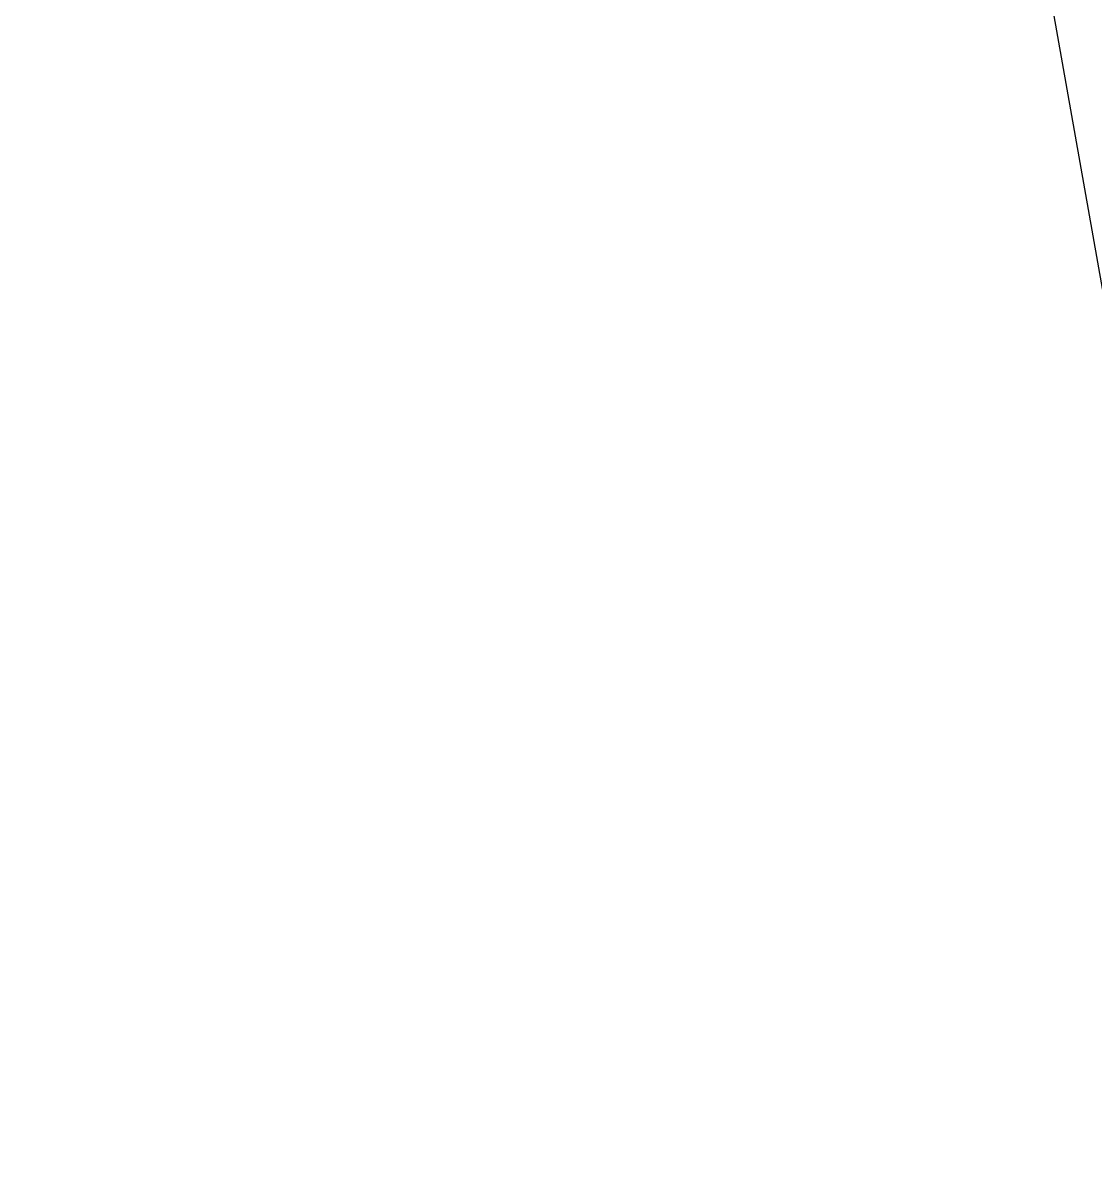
# Model space of a CAD drawing. Header units: millimetres. Extents: x -65527 to 8894748, y -37603 to 223697.
# Drawn here: x -31402.94 to -31397.77, y 101107.34 to 101112.88 of the extents above; entities that cross this region are included whole.
import ezdxf

# ---------------------------------------------------------------- set-up
doc = ezdxf.new("R2010")
doc.units = ezdxf.units.MM
doc.header["$LTSCALE"] = 10
doc.layers.add('Архитектура', color=251, linetype='Continuous')

msp = doc.modelspace()

# ---------------------------------------------------------------- linework, layer by layer
at = {"layer": 'Архитектура', "lineweight": 25, "transparency": 33554684}
msp.add_lwpolyline([(-31402.2191, 101136.9203), (-31397.0274, 101107.6278), (-31396.6247, 101107.4515), (-31395.5442, 101107.643), (-31394.634, 101108.7949), (-31394.783, 101109.6352), (-31394.3666, 101110.0805), (-31394.5793, 101111.2811), (-31395.1021, 101111.436), (-31394.6645, 101111.7612), (-31394.8772, 101112.9617)], dxfattribs=at)
msp.add_lwpolyline([(-31402.2191, 101136.9203), (-31397.0274, 101107.6278), (-31396.6247, 101107.4515), (-31395.5442, 101107.643), (-31394.634, 101108.7949), (-31394.783, 101109.6352), (-31394.3666, 101110.0805), (-31394.5793, 101111.2811), (-31395.1021, 101111.436), (-31394.6645, 101111.7612), (-31394.8772, 101112.9617)], dxfattribs=at)
msp.add_lwpolyline([(-31402.2191, 101136.9203), (-31397.0274, 101107.6278), (-31396.6247, 101107.4515), (-31395.5442, 101107.643), (-31394.634, 101108.7949), (-31394.783, 101109.6352), (-31394.3666, 101110.0805), (-31394.5793, 101111.2811), (-31395.1021, 101111.436), (-31394.6645, 101111.7612), (-31394.8772, 101112.9617)], dxfattribs=at)
msp.add_lwpolyline([(-31402.2191, 101136.9203), (-31397.0274, 101107.6278), (-31396.6247, 101107.4515), (-31395.5442, 101107.643), (-31394.634, 101108.7949), (-31394.783, 101109.6352), (-31394.3666, 101110.0805), (-31394.5793, 101111.2811), (-31395.1021, 101111.436), (-31394.6645, 101111.7612), (-31394.8772, 101112.9617)], dxfattribs=at)
msp.add_lwpolyline([(-31402.2191, 101136.9203), (-31397.0274, 101107.6278), (-31396.6247, 101107.4515), (-31395.5442, 101107.643), (-31394.634, 101108.7949), (-31394.783, 101109.6352), (-31394.3666, 101110.0805), (-31394.5793, 101111.2811), (-31395.1021, 101111.436), (-31394.6645, 101111.7612), (-31394.8772, 101112.9617)], dxfattribs=at)
msp.add_lwpolyline([(-31402.2191, 101136.9203), (-31397.0274, 101107.6278), (-31396.6247, 101107.4515), (-31395.5442, 101107.643), (-31394.634, 101108.7949), (-31394.783, 101109.6352), (-31394.3666, 101110.0805), (-31394.5793, 101111.2811), (-31395.1021, 101111.436), (-31394.6645, 101111.7612), (-31394.8772, 101112.9617)], dxfattribs=at)
msp.add_lwpolyline([(-31402.2191, 101136.9203), (-31397.0274, 101107.6278), (-31396.6247, 101107.4515), (-31395.5442, 101107.643), (-31394.634, 101108.7949), (-31394.783, 101109.6352), (-31394.3666, 101110.0805), (-31394.5793, 101111.2811), (-31395.1021, 101111.436), (-31394.6645, 101111.7612), (-31394.8772, 101112.9617)], dxfattribs=at)
msp.add_lwpolyline([(-31402.2191, 101136.9203), (-31397.0274, 101107.6278), (-31396.6247, 101107.4515), (-31395.5442, 101107.643), (-31394.634, 101108.7949), (-31394.783, 101109.6352), (-31394.3666, 101110.0805), (-31394.5793, 101111.2811), (-31395.1021, 101111.436), (-31394.6645, 101111.7612), (-31394.8772, 101112.9617)], dxfattribs=at)
msp.add_lwpolyline([(-31402.2191, 101136.9203), (-31397.0274, 101107.6278), (-31396.6247, 101107.4515), (-31395.5442, 101107.643), (-31394.634, 101108.7949), (-31394.783, 101109.6352), (-31394.3666, 101110.0805), (-31394.5793, 101111.2811), (-31395.1021, 101111.436), (-31394.6645, 101111.7612), (-31394.8772, 101112.9617)], dxfattribs=at)
msp.add_lwpolyline([(-31402.2191, 101136.9203), (-31397.0274, 101107.6278), (-31396.6247, 101107.4515), (-31395.5442, 101107.643), (-31394.634, 101108.7949), (-31394.783, 101109.6352), (-31394.3666, 101110.0805), (-31394.5793, 101111.2811), (-31395.1021, 101111.436), (-31394.6645, 101111.7612), (-31394.8772, 101112.9617)], dxfattribs=at)
msp.add_lwpolyline([(-31402.2191, 101136.9203), (-31397.0274, 101107.6278), (-31396.6247, 101107.4515), (-31395.5442, 101107.643), (-31394.634, 101108.7949), (-31394.783, 101109.6352), (-31394.3666, 101110.0805), (-31394.5793, 101111.2811), (-31395.1021, 101111.436), (-31394.6645, 101111.7612), (-31394.8772, 101112.9617)], dxfattribs=at)
msp.add_lwpolyline([(-31402.2191, 101136.9203), (-31397.0274, 101107.6278), (-31396.6247, 101107.4515), (-31395.5442, 101107.643), (-31394.634, 101108.7949), (-31394.783, 101109.6352), (-31394.3666, 101110.0805), (-31394.5793, 101111.2811), (-31395.1021, 101111.436), (-31394.6645, 101111.7612), (-31394.8772, 101112.9617)], dxfattribs=at)
msp.add_lwpolyline([(-31402.2191, 101136.9203), (-31397.0274, 101107.6278), (-31396.6247, 101107.4515), (-31395.5442, 101107.643), (-31394.634, 101108.7949), (-31394.783, 101109.6352), (-31394.3666, 101110.0805), (-31394.5793, 101111.2811), (-31395.1021, 101111.436), (-31394.6645, 101111.7612), (-31394.8772, 101112.9617)], dxfattribs=at)
msp.add_lwpolyline([(-31402.2191, 101136.9203), (-31397.0274, 101107.6278), (-31396.6247, 101107.4515), (-31395.5442, 101107.643), (-31394.634, 101108.7949), (-31394.783, 101109.6352), (-31394.3666, 101110.0805), (-31394.5793, 101111.2811), (-31395.1021, 101111.436), (-31394.6645, 101111.7612), (-31394.8772, 101112.9617)], dxfattribs=at)
msp.add_lwpolyline([(-31402.2191, 101136.9203), (-31397.0274, 101107.6278), (-31396.6247, 101107.4515), (-31395.5442, 101107.643), (-31394.634, 101108.7949), (-31394.783, 101109.6352), (-31394.3666, 101110.0805), (-31394.5793, 101111.2811), (-31395.1021, 101111.436), (-31394.6645, 101111.7612), (-31394.8772, 101112.9617)], dxfattribs=at)
msp.add_lwpolyline([(-31402.2191, 101136.9203), (-31397.0274, 101107.6278), (-31396.6247, 101107.4515), (-31395.5442, 101107.643), (-31394.634, 101108.7949), (-31394.783, 101109.6352), (-31394.3666, 101110.0805), (-31394.5793, 101111.2811), (-31395.1021, 101111.436), (-31394.6645, 101111.7612), (-31394.8772, 101112.9617)], dxfattribs=at)
msp.add_lwpolyline([(-31402.2191, 101136.9203), (-31397.0274, 101107.6278), (-31396.6247, 101107.4515), (-31395.5442, 101107.643), (-31394.634, 101108.7949), (-31394.783, 101109.6352), (-31394.3666, 101110.0805), (-31394.5793, 101111.2811), (-31395.1021, 101111.436), (-31394.6645, 101111.7612), (-31394.8772, 101112.9617)], dxfattribs=at)
msp.add_lwpolyline([(-31402.2191, 101136.9203), (-31397.0274, 101107.6278), (-31396.6247, 101107.4515), (-31395.5442, 101107.643), (-31394.634, 101108.7949), (-31394.783, 101109.6352), (-31394.3666, 101110.0805), (-31394.5793, 101111.2811), (-31395.1021, 101111.436), (-31394.6645, 101111.7612), (-31394.8772, 101112.9617)], dxfattribs=at)
msp.add_lwpolyline([(-31402.2191, 101136.9203), (-31397.0274, 101107.6278), (-31396.6247, 101107.4515), (-31395.5442, 101107.643), (-31394.634, 101108.7949), (-31394.783, 101109.6352), (-31394.3666, 101110.0805), (-31394.5793, 101111.2811), (-31395.1021, 101111.436), (-31394.6645, 101111.7612), (-31394.8772, 101112.9617)], dxfattribs=at)
msp.add_lwpolyline([(-31402.2191, 101136.9203), (-31397.0274, 101107.6278), (-31396.6247, 101107.4515), (-31395.5442, 101107.643), (-31394.634, 101108.7949), (-31394.783, 101109.6352), (-31394.3666, 101110.0805), (-31394.5793, 101111.2811), (-31395.1021, 101111.436), (-31394.6645, 101111.7612), (-31394.8772, 101112.9617)], dxfattribs=at)
msp.add_lwpolyline([(-31402.2191, 101136.9203), (-31397.0274, 101107.6278), (-31396.6247, 101107.4515), (-31395.5442, 101107.643), (-31394.634, 101108.7949), (-31394.783, 101109.6352), (-31394.3666, 101110.0805), (-31394.5793, 101111.2811), (-31395.1021, 101111.436), (-31394.6645, 101111.7612), (-31394.8772, 101112.9617)], dxfattribs=at)
msp.add_lwpolyline([(-31402.2191, 101136.9203), (-31397.0274, 101107.6278), (-31396.6247, 101107.4515), (-31395.5442, 101107.643), (-31394.634, 101108.7949), (-31394.783, 101109.6352), (-31394.3666, 101110.0805), (-31394.5793, 101111.2811), (-31395.1021, 101111.436), (-31394.6645, 101111.7612), (-31394.8772, 101112.9617)], dxfattribs=at)
msp.add_lwpolyline([(-31402.2191, 101136.9203), (-31397.0274, 101107.6278), (-31396.6247, 101107.4515), (-31395.5442, 101107.643), (-31394.634, 101108.7949), (-31394.783, 101109.6352), (-31394.3666, 101110.0805), (-31394.5793, 101111.2811), (-31395.1021, 101111.436), (-31394.6645, 101111.7612), (-31394.8772, 101112.9617)], dxfattribs=at)
msp.add_lwpolyline([(-31402.2191, 101136.9203), (-31397.0274, 101107.6278), (-31396.6247, 101107.4515), (-31395.5442, 101107.643), (-31394.634, 101108.7949), (-31394.783, 101109.6352), (-31394.3666, 101110.0805), (-31394.5793, 101111.2811), (-31395.1021, 101111.436), (-31394.6645, 101111.7612), (-31394.8772, 101112.9617)], dxfattribs=at)
msp.add_lwpolyline([(-31402.2191, 101136.9203), (-31397.0274, 101107.6278), (-31396.6247, 101107.4515), (-31395.5442, 101107.643), (-31394.634, 101108.7949), (-31394.783, 101109.6352), (-31394.3666, 101110.0805), (-31394.5793, 101111.2811), (-31395.1021, 101111.436), (-31394.6645, 101111.7612), (-31394.8772, 101112.9617)], dxfattribs=at)
msp.add_lwpolyline([(-31402.2191, 101136.9203), (-31397.0274, 101107.6278), (-31396.6247, 101107.4515), (-31395.5442, 101107.643), (-31394.634, 101108.7949), (-31394.783, 101109.6352), (-31394.3666, 101110.0805), (-31394.5793, 101111.2811), (-31395.1021, 101111.436), (-31394.6645, 101111.7612), (-31394.8772, 101112.9617)], dxfattribs=at)
msp.add_lwpolyline([(-31402.2191, 101136.9203), (-31397.0274, 101107.6278), (-31396.6247, 101107.4515), (-31395.5442, 101107.643), (-31394.634, 101108.7949), (-31394.783, 101109.6352), (-31394.3666, 101110.0805), (-31394.5793, 101111.2811), (-31395.1021, 101111.436), (-31394.6645, 101111.7612), (-31394.8772, 101112.9617)], dxfattribs=at)
msp.add_lwpolyline([(-31402.2191, 101136.9203), (-31397.0274, 101107.6278), (-31396.6247, 101107.4515), (-31395.5442, 101107.643), (-31394.634, 101108.7949), (-31394.783, 101109.6352), (-31394.3666, 101110.0805), (-31394.5793, 101111.2811), (-31395.1021, 101111.436), (-31394.6645, 101111.7612), (-31394.8772, 101112.9617)], dxfattribs=at)
msp.add_lwpolyline([(-31402.2191, 101136.9203), (-31397.0274, 101107.6278), (-31396.6247, 101107.4515), (-31395.5442, 101107.643), (-31394.634, 101108.7949), (-31394.783, 101109.6352), (-31394.3666, 101110.0805), (-31394.5793, 101111.2811), (-31395.1021, 101111.436), (-31394.6645, 101111.7612), (-31394.8772, 101112.9617)], dxfattribs=at)
msp.add_lwpolyline([(-31402.2191, 101136.9203), (-31397.0274, 101107.6278), (-31396.6247, 101107.4515), (-31395.5442, 101107.643), (-31394.634, 101108.7949), (-31394.783, 101109.6352), (-31394.3666, 101110.0805), (-31394.5793, 101111.2811), (-31395.1021, 101111.436), (-31394.6645, 101111.7612), (-31394.8772, 101112.9617)], dxfattribs=at)
msp.add_lwpolyline([(-31402.2191, 101136.9203), (-31397.0274, 101107.6278), (-31396.6247, 101107.4515), (-31395.5442, 101107.643), (-31394.634, 101108.7949), (-31394.783, 101109.6352), (-31394.3666, 101110.0805), (-31394.5793, 101111.2811), (-31395.1021, 101111.436), (-31394.6645, 101111.7612), (-31394.8772, 101112.9617)], dxfattribs=at)
msp.add_lwpolyline([(-31402.2191, 101136.9203), (-31397.0274, 101107.6278), (-31396.6247, 101107.4515), (-31395.5442, 101107.643), (-31394.634, 101108.7949), (-31394.783, 101109.6352), (-31394.3666, 101110.0805), (-31394.5793, 101111.2811), (-31395.1021, 101111.436), (-31394.6645, 101111.7612), (-31394.8772, 101112.9617)], dxfattribs=at)
msp.add_lwpolyline([(-31402.2191, 101136.9203), (-31397.0274, 101107.6278), (-31396.6247, 101107.4515), (-31395.5442, 101107.643), (-31394.634, 101108.7949), (-31394.783, 101109.6352), (-31394.3666, 101110.0805), (-31394.5793, 101111.2811), (-31395.1021, 101111.436), (-31394.6645, 101111.7612), (-31394.8772, 101112.9617)], dxfattribs=at)
msp.add_lwpolyline([(-31402.2191, 101136.9203), (-31397.0274, 101107.6278), (-31396.6247, 101107.4515), (-31395.5442, 101107.643), (-31394.634, 101108.7949), (-31394.783, 101109.6352), (-31394.3666, 101110.0805), (-31394.5793, 101111.2811), (-31395.1021, 101111.436), (-31394.6645, 101111.7612), (-31394.8772, 101112.9617)], dxfattribs=at)
msp.add_lwpolyline([(-31402.2191, 101136.9203), (-31397.0274, 101107.6278), (-31396.6247, 101107.4515), (-31395.5442, 101107.643), (-31394.634, 101108.7949), (-31394.783, 101109.6352), (-31394.3666, 101110.0805), (-31394.5793, 101111.2811), (-31395.1021, 101111.436), (-31394.6645, 101111.7612), (-31394.8772, 101112.9617)], dxfattribs=at)
msp.add_lwpolyline([(-31402.2191, 101136.9203), (-31397.0274, 101107.6278), (-31396.6247, 101107.4515), (-31395.5442, 101107.643), (-31394.634, 101108.7949), (-31394.783, 101109.6352), (-31394.3666, 101110.0805), (-31394.5793, 101111.2811), (-31395.1021, 101111.436), (-31394.6645, 101111.7612), (-31394.8772, 101112.9617)], dxfattribs=at)
msp.add_lwpolyline([(-31402.2191, 101136.9203), (-31397.0274, 101107.6278), (-31396.6247, 101107.4515), (-31395.5442, 101107.643), (-31394.634, 101108.7949), (-31394.783, 101109.6352), (-31394.3666, 101110.0805), (-31394.5793, 101111.2811), (-31395.1021, 101111.436), (-31394.6645, 101111.7612), (-31394.8772, 101112.9617)], dxfattribs=at)
msp.add_lwpolyline([(-31402.2191, 101136.9203), (-31397.0274, 101107.6278), (-31396.6247, 101107.4515), (-31395.5442, 101107.643), (-31394.634, 101108.7949), (-31394.783, 101109.6352), (-31394.3666, 101110.0805), (-31394.5793, 101111.2811), (-31395.1021, 101111.436), (-31394.6645, 101111.7612), (-31394.8772, 101112.9617)], dxfattribs=at)
msp.add_lwpolyline([(-31402.2191, 101136.9203), (-31397.0274, 101107.6278), (-31396.6247, 101107.4515), (-31395.5442, 101107.643), (-31394.634, 101108.7949), (-31394.783, 101109.6352), (-31394.3666, 101110.0805), (-31394.5793, 101111.2811), (-31395.1021, 101111.436), (-31394.6645, 101111.7612), (-31394.8772, 101112.9617)], dxfattribs=at)
msp.add_lwpolyline([(-31402.2191, 101136.9203), (-31397.0274, 101107.6278), (-31396.6247, 101107.4515), (-31395.5442, 101107.643), (-31394.634, 101108.7949), (-31394.783, 101109.6352), (-31394.3666, 101110.0805), (-31394.5793, 101111.2811), (-31395.1021, 101111.436), (-31394.6645, 101111.7612), (-31394.8772, 101112.9617)], dxfattribs=at)
msp.add_lwpolyline([(-31402.2191, 101136.9203), (-31397.0274, 101107.6278), (-31396.6247, 101107.4515), (-31395.5442, 101107.643), (-31394.634, 101108.7949), (-31394.783, 101109.6352), (-31394.3666, 101110.0805), (-31394.5793, 101111.2811), (-31395.1021, 101111.436), (-31394.6645, 101111.7612), (-31394.8772, 101112.9617)], dxfattribs=at)
msp.add_lwpolyline([(-31402.2191, 101136.9203), (-31397.0274, 101107.6278), (-31396.6247, 101107.4515), (-31395.5442, 101107.643), (-31394.634, 101108.7949), (-31394.783, 101109.6352), (-31394.3666, 101110.0805), (-31394.5793, 101111.2811), (-31395.1021, 101111.436), (-31394.6645, 101111.7612), (-31394.8772, 101112.9617)], dxfattribs=at)
msp.add_lwpolyline([(-31402.2191, 101136.9203), (-31397.0274, 101107.6278), (-31396.6247, 101107.4515), (-31395.5442, 101107.643), (-31394.634, 101108.7949), (-31394.783, 101109.6352), (-31394.3666, 101110.0805), (-31394.5793, 101111.2811), (-31395.1021, 101111.436), (-31394.6645, 101111.7612), (-31394.8772, 101112.9617)], dxfattribs=at)
msp.add_lwpolyline([(-31402.2191, 101136.9203), (-31397.0274, 101107.6278), (-31396.6247, 101107.4515), (-31395.5442, 101107.643), (-31394.634, 101108.7949), (-31394.783, 101109.6352), (-31394.3666, 101110.0805), (-31394.5793, 101111.2811), (-31395.1021, 101111.436), (-31394.6645, 101111.7612), (-31394.8772, 101112.9617)], dxfattribs=at)
msp.add_lwpolyline([(-31402.2191, 101136.9203), (-31397.0274, 101107.6278), (-31396.6247, 101107.4515), (-31395.5442, 101107.643), (-31394.634, 101108.7949), (-31394.783, 101109.6352), (-31394.3666, 101110.0805), (-31394.5793, 101111.2811), (-31395.1021, 101111.436), (-31394.6645, 101111.7612), (-31394.8772, 101112.9617)], dxfattribs=at)
msp.add_lwpolyline([(-31402.2191, 101136.9203), (-31397.0274, 101107.6278), (-31396.6247, 101107.4515), (-31395.5442, 101107.643), (-31394.634, 101108.7949), (-31394.783, 101109.6352), (-31394.3666, 101110.0805), (-31394.5793, 101111.2811), (-31395.1021, 101111.436), (-31394.6645, 101111.7612), (-31394.8772, 101112.9617)], dxfattribs=at)
msp.add_lwpolyline([(-31402.2191, 101136.9203), (-31397.0274, 101107.6278), (-31396.6247, 101107.4515), (-31395.5442, 101107.643), (-31394.634, 101108.7949), (-31394.783, 101109.6352), (-31394.3666, 101110.0805), (-31394.5793, 101111.2811), (-31395.1021, 101111.436), (-31394.6645, 101111.7612), (-31394.8772, 101112.9617)], dxfattribs=at)
msp.add_lwpolyline([(-31402.2191, 101136.9203), (-31397.0274, 101107.6278), (-31396.6247, 101107.4515), (-31395.5442, 101107.643), (-31394.634, 101108.7949), (-31394.783, 101109.6352), (-31394.3666, 101110.0805), (-31394.5793, 101111.2811), (-31395.1021, 101111.436), (-31394.6645, 101111.7612), (-31394.8772, 101112.9617)], dxfattribs=at)
msp.add_lwpolyline([(-31402.2191, 101136.9203), (-31397.0274, 101107.6278), (-31396.6247, 101107.4515), (-31395.5442, 101107.643), (-31394.634, 101108.7949), (-31394.783, 101109.6352), (-31394.3666, 101110.0805), (-31394.5793, 101111.2811), (-31395.1021, 101111.436), (-31394.6645, 101111.7612), (-31394.8772, 101112.9617)], dxfattribs=at)
msp.add_lwpolyline([(-31402.2191, 101136.9203), (-31397.0274, 101107.6278), (-31396.6247, 101107.4515), (-31395.5442, 101107.643), (-31394.634, 101108.7949), (-31394.783, 101109.6352), (-31394.3666, 101110.0805), (-31394.5793, 101111.2811), (-31395.1021, 101111.436), (-31394.6645, 101111.7612), (-31394.8772, 101112.9617)], dxfattribs=at)
msp.add_lwpolyline([(-31402.2191, 101136.9203), (-31397.0274, 101107.6278), (-31396.6247, 101107.4515), (-31395.5442, 101107.643), (-31394.634, 101108.7949), (-31394.783, 101109.6352), (-31394.3666, 101110.0805), (-31394.5793, 101111.2811), (-31395.1021, 101111.436), (-31394.6645, 101111.7612), (-31394.8772, 101112.9617)], dxfattribs=at)
msp.add_lwpolyline([(-31402.2191, 101136.9203), (-31397.0274, 101107.6278), (-31396.6247, 101107.4515), (-31395.5442, 101107.643), (-31394.634, 101108.7949), (-31394.783, 101109.6352), (-31394.3666, 101110.0805), (-31394.5793, 101111.2811), (-31395.1021, 101111.436), (-31394.6645, 101111.7612), (-31394.8772, 101112.9617)], dxfattribs=at)
msp.add_lwpolyline([(-31402.2191, 101136.9203), (-31397.0274, 101107.6278), (-31396.6247, 101107.4515), (-31395.5442, 101107.643), (-31394.634, 101108.7949), (-31394.783, 101109.6352), (-31394.3666, 101110.0805), (-31394.5793, 101111.2811), (-31395.1021, 101111.436), (-31394.6645, 101111.7612), (-31394.8772, 101112.9617)], dxfattribs=at)
msp.add_lwpolyline([(-31402.2191, 101136.9203), (-31397.0274, 101107.6278), (-31396.6247, 101107.4515), (-31395.5442, 101107.643), (-31394.634, 101108.7949), (-31394.783, 101109.6352), (-31394.3666, 101110.0805), (-31394.5793, 101111.2811), (-31395.1021, 101111.436), (-31394.6645, 101111.7612), (-31394.8772, 101112.9617)], dxfattribs=at)
msp.add_lwpolyline([(-31402.2191, 101136.9203), (-31397.0274, 101107.6278), (-31396.6247, 101107.4515), (-31395.5442, 101107.643), (-31394.634, 101108.7949), (-31394.783, 101109.6352), (-31394.3666, 101110.0805), (-31394.5793, 101111.2811), (-31395.1021, 101111.436), (-31394.6645, 101111.7612), (-31394.8772, 101112.9617)], dxfattribs=at)
msp.add_lwpolyline([(-31402.2191, 101136.9203), (-31397.0274, 101107.6278), (-31396.6247, 101107.4515), (-31395.5442, 101107.643), (-31394.634, 101108.7949), (-31394.783, 101109.6352), (-31394.3666, 101110.0805), (-31394.5793, 101111.2811), (-31395.1021, 101111.436), (-31394.6645, 101111.7612), (-31394.8772, 101112.9617)], dxfattribs=at)
msp.add_lwpolyline([(-31402.2191, 101136.9203), (-31397.0274, 101107.6278), (-31396.6247, 101107.4515), (-31395.5442, 101107.643), (-31394.634, 101108.7949), (-31394.783, 101109.6352), (-31394.3666, 101110.0805), (-31394.5793, 101111.2811), (-31395.1021, 101111.436), (-31394.6645, 101111.7612), (-31394.8772, 101112.9617)], dxfattribs=at)
msp.add_lwpolyline([(-31402.2191, 101136.9203), (-31397.0274, 101107.6278), (-31396.6247, 101107.4515), (-31395.5442, 101107.643), (-31394.634, 101108.7949), (-31394.783, 101109.6352), (-31394.3666, 101110.0805), (-31394.5793, 101111.2811), (-31395.1021, 101111.436), (-31394.6645, 101111.7612), (-31394.8772, 101112.9617)], dxfattribs=at)
msp.add_lwpolyline([(-31402.2191, 101136.9203), (-31397.0274, 101107.6278), (-31396.6247, 101107.4515), (-31395.5442, 101107.643), (-31394.634, 101108.7949), (-31394.783, 101109.6352), (-31394.3666, 101110.0805), (-31394.5793, 101111.2811), (-31395.1021, 101111.436), (-31394.6645, 101111.7612), (-31394.8772, 101112.9617)], dxfattribs=at)
msp.add_lwpolyline([(-31402.2191, 101136.9203), (-31397.0274, 101107.6278), (-31396.6247, 101107.4515), (-31395.5442, 101107.643), (-31394.634, 101108.7949), (-31394.783, 101109.6352), (-31394.3666, 101110.0805), (-31394.5793, 101111.2811), (-31395.1021, 101111.436), (-31394.6645, 101111.7612), (-31394.8772, 101112.9617)], dxfattribs=at)
msp.add_lwpolyline([(-31402.2191, 101136.9203), (-31397.0274, 101107.6278), (-31396.6247, 101107.4515), (-31395.5442, 101107.643), (-31394.634, 101108.7949), (-31394.783, 101109.6352), (-31394.3666, 101110.0805), (-31394.5793, 101111.2811), (-31395.1021, 101111.436), (-31394.6645, 101111.7612), (-31394.8772, 101112.9617)], dxfattribs=at)
msp.add_lwpolyline([(-31402.2191, 101136.9203), (-31397.0274, 101107.6278), (-31396.6247, 101107.4515), (-31395.5442, 101107.643), (-31394.634, 101108.7949), (-31394.783, 101109.6352), (-31394.3666, 101110.0805), (-31394.5793, 101111.2811), (-31395.1021, 101111.436), (-31394.6645, 101111.7612), (-31394.8772, 101112.9617)], dxfattribs=at)
msp.add_lwpolyline([(-31402.2191, 101136.9203), (-31397.0274, 101107.6278), (-31396.6247, 101107.4515), (-31395.5442, 101107.643), (-31394.634, 101108.7949), (-31394.783, 101109.6352), (-31394.3666, 101110.0805), (-31394.5793, 101111.2811), (-31395.1021, 101111.436), (-31394.6645, 101111.7612), (-31394.8772, 101112.9617)], dxfattribs=at)
msp.add_lwpolyline([(-31402.2191, 101136.9203), (-31397.0274, 101107.6278), (-31396.6247, 101107.4515), (-31395.5442, 101107.643), (-31394.634, 101108.7949), (-31394.783, 101109.6352), (-31394.3666, 101110.0805), (-31394.5793, 101111.2811), (-31395.1021, 101111.436), (-31394.6645, 101111.7612), (-31394.8772, 101112.9617)], dxfattribs=at)
msp.add_lwpolyline([(-31402.2191, 101136.9203), (-31397.0274, 101107.6278), (-31396.6247, 101107.4515), (-31395.5442, 101107.643), (-31394.634, 101108.7949), (-31394.783, 101109.6352), (-31394.3666, 101110.0805), (-31394.5793, 101111.2811), (-31395.1021, 101111.436), (-31394.6645, 101111.7612), (-31394.8772, 101112.9617)], dxfattribs=at)
msp.add_lwpolyline([(-31402.2191, 101136.9203), (-31397.0274, 101107.6278), (-31396.6247, 101107.4515), (-31395.5442, 101107.643), (-31394.634, 101108.7949), (-31394.783, 101109.6352), (-31394.3666, 101110.0805), (-31394.5793, 101111.2811), (-31395.1021, 101111.436), (-31394.6645, 101111.7612), (-31394.8772, 101112.9617)], dxfattribs=at)
msp.add_lwpolyline([(-31402.2191, 101136.9203), (-31397.0274, 101107.6278), (-31396.6247, 101107.4515), (-31395.5442, 101107.643), (-31394.634, 101108.7949), (-31394.783, 101109.6352), (-31394.3666, 101110.0805), (-31394.5793, 101111.2811), (-31395.1021, 101111.436), (-31394.6645, 101111.7612), (-31394.8772, 101112.9617)], dxfattribs=at)
msp.add_lwpolyline([(-31402.2191, 101136.9203), (-31397.0274, 101107.6278), (-31396.6247, 101107.4515), (-31395.5442, 101107.643), (-31394.634, 101108.7949), (-31394.783, 101109.6352), (-31394.3666, 101110.0805), (-31394.5793, 101111.2811), (-31395.1021, 101111.436), (-31394.6645, 101111.7612), (-31394.8772, 101112.9617)], dxfattribs=at)
msp.add_lwpolyline([(-31402.2191, 101136.9203), (-31397.0274, 101107.6278), (-31396.6247, 101107.4515), (-31395.5442, 101107.643), (-31394.634, 101108.7949), (-31394.783, 101109.6352), (-31394.3666, 101110.0805), (-31394.5793, 101111.2811), (-31395.1021, 101111.436), (-31394.6645, 101111.7612), (-31394.8772, 101112.9617)], dxfattribs=at)
msp.add_lwpolyline([(-31402.2191, 101136.9203), (-31397.0274, 101107.6278), (-31396.6247, 101107.4515), (-31395.5442, 101107.643), (-31394.634, 101108.7949), (-31394.783, 101109.6352), (-31394.3666, 101110.0805), (-31394.5793, 101111.2811), (-31395.1021, 101111.436), (-31394.6645, 101111.7612), (-31394.8772, 101112.9617)], dxfattribs=at)
msp.add_lwpolyline([(-31402.2191, 101136.9203), (-31397.0274, 101107.6278), (-31396.6247, 101107.4515), (-31395.5442, 101107.643), (-31394.634, 101108.7949), (-31394.783, 101109.6352), (-31394.3666, 101110.0805), (-31394.5793, 101111.2811), (-31395.1021, 101111.436), (-31394.6645, 101111.7612), (-31394.8772, 101112.9617)], dxfattribs=at)
msp.add_lwpolyline([(-31402.2191, 101136.9203), (-31397.0274, 101107.6278), (-31396.6247, 101107.4515), (-31395.5442, 101107.643), (-31394.634, 101108.7949), (-31394.783, 101109.6352), (-31394.3666, 101110.0805), (-31394.5793, 101111.2811), (-31395.1021, 101111.436), (-31394.6645, 101111.7612), (-31394.8772, 101112.9617)], dxfattribs=at)
msp.add_lwpolyline([(-31402.2191, 101136.9203), (-31397.0274, 101107.6278), (-31396.6247, 101107.4515), (-31395.5442, 101107.643), (-31394.634, 101108.7949), (-31394.783, 101109.6352), (-31394.3666, 101110.0805), (-31394.5793, 101111.2811), (-31395.1021, 101111.436), (-31394.6645, 101111.7612), (-31394.8772, 101112.9617)], dxfattribs=at)
msp.add_lwpolyline([(-31402.2191, 101136.9203), (-31397.0274, 101107.6278), (-31396.6247, 101107.4515), (-31395.5442, 101107.643), (-31394.634, 101108.7949), (-31394.783, 101109.6352), (-31394.3666, 101110.0805), (-31394.5793, 101111.2811), (-31395.1021, 101111.436), (-31394.6645, 101111.7612), (-31394.8772, 101112.9617)], dxfattribs=at)
msp.add_lwpolyline([(-31402.2191, 101136.9203), (-31397.0274, 101107.6278), (-31396.6247, 101107.4515), (-31395.5442, 101107.643), (-31394.634, 101108.7949), (-31394.783, 101109.6352), (-31394.3666, 101110.0805), (-31394.5793, 101111.2811), (-31395.1021, 101111.436), (-31394.6645, 101111.7612), (-31394.8772, 101112.9617)], dxfattribs=at)
msp.add_lwpolyline([(-31402.2191, 101136.9203), (-31397.0274, 101107.6278), (-31396.6247, 101107.4515), (-31395.5442, 101107.643), (-31394.634, 101108.7949), (-31394.783, 101109.6352), (-31394.3666, 101110.0805), (-31394.5793, 101111.2811), (-31395.1021, 101111.436), (-31394.6645, 101111.7612), (-31394.8772, 101112.9617)], dxfattribs=at)
msp.add_lwpolyline([(-31402.2191, 101136.9203), (-31397.0274, 101107.6278), (-31396.6247, 101107.4515), (-31395.5442, 101107.643), (-31394.634, 101108.7949), (-31394.783, 101109.6352), (-31394.3666, 101110.0805), (-31394.5793, 101111.2811), (-31395.1021, 101111.436), (-31394.6645, 101111.7612), (-31394.8772, 101112.9617)], dxfattribs=at)
msp.add_lwpolyline([(-31402.2191, 101136.9203), (-31397.0274, 101107.6278), (-31396.6247, 101107.4515), (-31395.5442, 101107.643), (-31394.634, 101108.7949), (-31394.783, 101109.6352), (-31394.3666, 101110.0805), (-31394.5793, 101111.2811), (-31395.1021, 101111.436), (-31394.6645, 101111.7612), (-31394.8772, 101112.9617)], dxfattribs=at)
msp.add_lwpolyline([(-31402.2191, 101136.9203), (-31397.0274, 101107.6278), (-31396.6247, 101107.4515), (-31395.5442, 101107.643), (-31394.634, 101108.7949), (-31394.783, 101109.6352), (-31394.3666, 101110.0805), (-31394.5793, 101111.2811), (-31395.1021, 101111.436), (-31394.6645, 101111.7612), (-31394.8772, 101112.9617)], dxfattribs=at)
msp.add_lwpolyline([(-31402.2191, 101136.9203), (-31397.0274, 101107.6278), (-31396.6247, 101107.4515), (-31395.5442, 101107.643), (-31394.634, 101108.7949), (-31394.783, 101109.6352), (-31394.3666, 101110.0805), (-31394.5793, 101111.2811), (-31395.1021, 101111.436), (-31394.6645, 101111.7612), (-31394.8772, 101112.9617)], dxfattribs=at)
msp.add_lwpolyline([(-31402.2191, 101136.9203), (-31397.0274, 101107.6278), (-31396.6247, 101107.4515), (-31395.5442, 101107.643), (-31394.634, 101108.7949), (-31394.783, 101109.6352), (-31394.3666, 101110.0805), (-31394.5793, 101111.2811), (-31395.1021, 101111.436), (-31394.6645, 101111.7612), (-31394.8772, 101112.9617)], dxfattribs=at)
msp.add_lwpolyline([(-31402.2191, 101136.9203), (-31397.0274, 101107.6278), (-31396.6247, 101107.4515), (-31395.5442, 101107.643), (-31394.634, 101108.7949), (-31394.783, 101109.6352), (-31394.3666, 101110.0805), (-31394.5793, 101111.2811), (-31395.1021, 101111.436), (-31394.6645, 101111.7612), (-31394.8772, 101112.9617)], dxfattribs=at)
msp.add_lwpolyline([(-31402.2191, 101136.9203), (-31397.0274, 101107.6278), (-31396.6247, 101107.4515), (-31395.5442, 101107.643), (-31394.634, 101108.7949), (-31394.783, 101109.6352), (-31394.3666, 101110.0805), (-31394.5793, 101111.2811), (-31395.1021, 101111.436), (-31394.6645, 101111.7612), (-31394.8772, 101112.9617)], dxfattribs=at)
msp.add_lwpolyline([(-31402.2191, 101136.9203), (-31397.0274, 101107.6278), (-31396.6247, 101107.4515), (-31395.5442, 101107.643), (-31394.634, 101108.7949), (-31394.783, 101109.6352), (-31394.3666, 101110.0805), (-31394.5793, 101111.2811), (-31395.1021, 101111.436), (-31394.6645, 101111.7612), (-31394.8772, 101112.9617)], dxfattribs=at)
msp.add_lwpolyline([(-31402.2191, 101136.9203), (-31397.0274, 101107.6278), (-31396.6247, 101107.4515), (-31395.5442, 101107.643), (-31394.634, 101108.7949), (-31394.783, 101109.6352), (-31394.3666, 101110.0805), (-31394.5793, 101111.2811), (-31395.1021, 101111.436), (-31394.6645, 101111.7612), (-31394.8772, 101112.9617)], dxfattribs=at)
msp.add_lwpolyline([(-31402.2191, 101136.9203), (-31397.0274, 101107.6278), (-31396.6247, 101107.4515), (-31395.5442, 101107.643), (-31394.634, 101108.7949), (-31394.783, 101109.6352), (-31394.3666, 101110.0805), (-31394.5793, 101111.2811), (-31395.1021, 101111.436), (-31394.6645, 101111.7612), (-31394.8772, 101112.9617)], dxfattribs=at)
msp.add_lwpolyline([(-31402.2191, 101136.9203), (-31397.0274, 101107.6278), (-31396.6247, 101107.4515), (-31395.5442, 101107.643), (-31394.634, 101108.7949), (-31394.783, 101109.6352), (-31394.3666, 101110.0805), (-31394.5793, 101111.2811), (-31395.1021, 101111.436), (-31394.6645, 101111.7612), (-31394.8772, 101112.9617)], dxfattribs=at)
msp.add_lwpolyline([(-31402.2191, 101136.9203), (-31397.0274, 101107.6278), (-31396.6247, 101107.4515), (-31395.5442, 101107.643), (-31394.634, 101108.7949), (-31394.783, 101109.6352), (-31394.3666, 101110.0805), (-31394.5793, 101111.2811), (-31395.1021, 101111.436), (-31394.6645, 101111.7612), (-31394.8772, 101112.9617)], dxfattribs=at)
msp.add_lwpolyline([(-31402.2191, 101136.9203), (-31397.0274, 101107.6278), (-31396.6247, 101107.4515), (-31395.5442, 101107.643), (-31394.634, 101108.7949), (-31394.783, 101109.6352), (-31394.3666, 101110.0805), (-31394.5793, 101111.2811), (-31395.1021, 101111.436), (-31394.6645, 101111.7612), (-31394.8772, 101112.9617)], dxfattribs=at)
msp.add_lwpolyline([(-31402.2191, 101136.9203), (-31397.0274, 101107.6278), (-31396.6247, 101107.4515), (-31395.5442, 101107.643), (-31394.634, 101108.7949), (-31394.783, 101109.6352), (-31394.3666, 101110.0805), (-31394.5793, 101111.2811), (-31395.1021, 101111.436), (-31394.6645, 101111.7612), (-31394.8772, 101112.9617)], dxfattribs=at)
msp.add_lwpolyline([(-31402.2191, 101136.9203), (-31397.0274, 101107.6278), (-31396.6247, 101107.4515), (-31395.5442, 101107.643), (-31394.634, 101108.7949), (-31394.783, 101109.6352), (-31394.3666, 101110.0805), (-31394.5793, 101111.2811), (-31395.1021, 101111.436), (-31394.6645, 101111.7612), (-31394.8772, 101112.9617)], dxfattribs=at)
msp.add_lwpolyline([(-31402.2191, 101136.9203), (-31397.0274, 101107.6278), (-31396.6247, 101107.4515), (-31395.5442, 101107.643), (-31394.634, 101108.7949), (-31394.783, 101109.6352), (-31394.3666, 101110.0805), (-31394.5793, 101111.2811), (-31395.1021, 101111.436), (-31394.6645, 101111.7612), (-31394.8772, 101112.9617)], dxfattribs=at)
msp.add_lwpolyline([(-31402.2191, 101136.9203), (-31397.0274, 101107.6278), (-31396.6247, 101107.4515), (-31395.5442, 101107.643), (-31394.634, 101108.7949), (-31394.783, 101109.6352), (-31394.3666, 101110.0805), (-31394.5793, 101111.2811), (-31395.1021, 101111.436), (-31394.6645, 101111.7612), (-31394.8772, 101112.9617)], dxfattribs=at)
msp.add_lwpolyline([(-31402.2191, 101136.9203), (-31397.0274, 101107.6278), (-31396.6247, 101107.4515), (-31395.5442, 101107.643), (-31394.634, 101108.7949), (-31394.783, 101109.6352), (-31394.3666, 101110.0805), (-31394.5793, 101111.2811), (-31395.1021, 101111.436), (-31394.6645, 101111.7612), (-31394.8772, 101112.9617)], dxfattribs=at)
msp.add_lwpolyline([(-31402.2191, 101136.9203), (-31397.0274, 101107.6278), (-31396.6247, 101107.4515), (-31395.5442, 101107.643), (-31394.634, 101108.7949), (-31394.783, 101109.6352), (-31394.3666, 101110.0805), (-31394.5793, 101111.2811), (-31395.1021, 101111.436), (-31394.6645, 101111.7612), (-31394.8772, 101112.9617)], dxfattribs=at)
msp.add_lwpolyline([(-31402.2191, 101136.9203), (-31397.0274, 101107.6278), (-31396.6247, 101107.4515), (-31395.5442, 101107.643), (-31394.634, 101108.7949), (-31394.783, 101109.6352), (-31394.3666, 101110.0805), (-31394.5793, 101111.2811), (-31395.1021, 101111.436), (-31394.6645, 101111.7612), (-31394.8772, 101112.9617)], dxfattribs=at)
msp.add_lwpolyline([(-31402.2191, 101136.9203), (-31397.0274, 101107.6278), (-31396.6247, 101107.4515), (-31395.5442, 101107.643), (-31394.634, 101108.7949), (-31394.783, 101109.6352), (-31394.3666, 101110.0805), (-31394.5793, 101111.2811), (-31395.1021, 101111.436), (-31394.6645, 101111.7612), (-31394.8772, 101112.9617)], dxfattribs=at)
msp.add_lwpolyline([(-31402.2191, 101136.9203), (-31397.0274, 101107.6278), (-31396.6247, 101107.4515), (-31395.5442, 101107.643), (-31394.634, 101108.7949), (-31394.783, 101109.6352), (-31394.3666, 101110.0805), (-31394.5793, 101111.2811), (-31395.1021, 101111.436), (-31394.6645, 101111.7612), (-31394.8772, 101112.9617)], dxfattribs=at)
msp.add_lwpolyline([(-31402.2191, 101136.9203), (-31397.0274, 101107.6278), (-31396.6247, 101107.4515), (-31395.5442, 101107.643), (-31394.634, 101108.7949), (-31394.783, 101109.6352), (-31394.3666, 101110.0805), (-31394.5793, 101111.2811), (-31395.1021, 101111.436), (-31394.6645, 101111.7612), (-31394.8772, 101112.9617)], dxfattribs=at)
msp.add_lwpolyline([(-31402.2191, 101136.9203), (-31397.0274, 101107.6278), (-31396.6247, 101107.4515), (-31395.5442, 101107.643), (-31394.634, 101108.7949), (-31394.783, 101109.6352), (-31394.3666, 101110.0805), (-31394.5793, 101111.2811), (-31395.1021, 101111.436), (-31394.6645, 101111.7612), (-31394.8772, 101112.9617)], dxfattribs=at)
msp.add_lwpolyline([(-31402.2191, 101136.9203), (-31397.0274, 101107.6278), (-31396.6247, 101107.4515), (-31395.5442, 101107.643), (-31394.634, 101108.7949), (-31394.783, 101109.6352), (-31394.3666, 101110.0805), (-31394.5793, 101111.2811), (-31395.1021, 101111.436), (-31394.6645, 101111.7612), (-31394.8772, 101112.9617)], dxfattribs=at)
msp.add_lwpolyline([(-31402.2191, 101136.9203), (-31397.0274, 101107.6278), (-31396.6247, 101107.4515), (-31395.5442, 101107.643), (-31394.634, 101108.7949), (-31394.783, 101109.6352), (-31394.3666, 101110.0805), (-31394.5793, 101111.2811), (-31395.1021, 101111.436), (-31394.6645, 101111.7612), (-31394.8772, 101112.9617)], dxfattribs=at)
msp.add_lwpolyline([(-31402.2191, 101136.9203), (-31397.0274, 101107.6278), (-31396.6247, 101107.4515), (-31395.5442, 101107.643), (-31394.634, 101108.7949), (-31394.783, 101109.6352), (-31394.3666, 101110.0805), (-31394.5793, 101111.2811), (-31395.1021, 101111.436), (-31394.6645, 101111.7612), (-31394.8772, 101112.9617)], dxfattribs=at)
msp.add_lwpolyline([(-31402.2191, 101136.9203), (-31397.0274, 101107.6278), (-31396.6247, 101107.4515), (-31395.5442, 101107.643), (-31394.634, 101108.7949), (-31394.783, 101109.6352), (-31394.3666, 101110.0805), (-31394.5793, 101111.2811), (-31395.1021, 101111.436), (-31394.6645, 101111.7612), (-31394.8772, 101112.9617)], dxfattribs=at)
msp.add_lwpolyline([(-31402.2191, 101136.9203), (-31397.0274, 101107.6278), (-31396.6247, 101107.4515), (-31395.5442, 101107.643), (-31394.634, 101108.7949), (-31394.783, 101109.6352), (-31394.3666, 101110.0805), (-31394.5793, 101111.2811), (-31395.1021, 101111.436), (-31394.6645, 101111.7612), (-31394.8772, 101112.9617)], dxfattribs=at)
msp.add_lwpolyline([(-31402.2191, 101136.9203), (-31397.0274, 101107.6278), (-31396.6247, 101107.4515), (-31395.5442, 101107.643), (-31394.634, 101108.7949), (-31394.783, 101109.6352), (-31394.3666, 101110.0805), (-31394.5793, 101111.2811), (-31395.1021, 101111.436), (-31394.6645, 101111.7612), (-31394.8772, 101112.9617)], dxfattribs=at)
msp.add_lwpolyline([(-31402.2191, 101136.9203), (-31397.0274, 101107.6278), (-31396.6247, 101107.4515), (-31395.5442, 101107.643), (-31394.634, 101108.7949), (-31394.783, 101109.6352), (-31394.3666, 101110.0805), (-31394.5793, 101111.2811), (-31395.1021, 101111.436), (-31394.6645, 101111.7612), (-31394.8772, 101112.9617)], dxfattribs=at)
msp.add_lwpolyline([(-31402.2191, 101136.9203), (-31397.0274, 101107.6278), (-31396.6247, 101107.4515), (-31395.5442, 101107.643), (-31394.634, 101108.7949), (-31394.783, 101109.6352), (-31394.3666, 101110.0805), (-31394.5793, 101111.2811), (-31395.1021, 101111.436), (-31394.6645, 101111.7612), (-31394.8772, 101112.9617)], dxfattribs=at)
msp.add_lwpolyline([(-31402.2191, 101136.9203), (-31397.0274, 101107.6278), (-31396.6247, 101107.4515), (-31395.5442, 101107.643), (-31394.634, 101108.7949), (-31394.783, 101109.6352), (-31394.3666, 101110.0805), (-31394.5793, 101111.2811), (-31395.1021, 101111.436), (-31394.6645, 101111.7612), (-31394.8772, 101112.9617)], dxfattribs=at)
msp.add_lwpolyline([(-31402.2191, 101136.9203), (-31397.0274, 101107.6278), (-31396.6247, 101107.4515), (-31395.5442, 101107.643), (-31394.634, 101108.7949), (-31394.783, 101109.6352), (-31394.3666, 101110.0805), (-31394.5793, 101111.2811), (-31395.1021, 101111.436), (-31394.6645, 101111.7612), (-31394.8772, 101112.9617)], dxfattribs=at)
msp.add_lwpolyline([(-31402.2191, 101136.9203), (-31397.0274, 101107.6278), (-31396.6247, 101107.4515), (-31395.5442, 101107.643), (-31394.634, 101108.7949), (-31394.783, 101109.6352), (-31394.3666, 101110.0805), (-31394.5793, 101111.2811), (-31395.1021, 101111.436), (-31394.6645, 101111.7612), (-31394.8772, 101112.9617)], dxfattribs=at)
msp.add_lwpolyline([(-31402.2191, 101136.9203), (-31397.0274, 101107.6278), (-31396.6247, 101107.4515), (-31395.5442, 101107.643), (-31394.634, 101108.7949), (-31394.783, 101109.6352), (-31394.3666, 101110.0805), (-31394.5793, 101111.2811), (-31395.1021, 101111.436), (-31394.6645, 101111.7612), (-31394.8772, 101112.9617)], dxfattribs=at)
msp.add_lwpolyline([(-31402.2191, 101136.9203), (-31397.0274, 101107.6278), (-31396.6247, 101107.4515), (-31395.5442, 101107.643), (-31394.634, 101108.7949), (-31394.783, 101109.6352), (-31394.3666, 101110.0805), (-31394.5793, 101111.2811), (-31395.1021, 101111.436), (-31394.6645, 101111.7612), (-31394.8772, 101112.9617)], dxfattribs=at)
msp.add_lwpolyline([(-31402.2191, 101136.9203), (-31397.0274, 101107.6278), (-31396.6247, 101107.4515), (-31395.5442, 101107.643), (-31394.634, 101108.7949), (-31394.783, 101109.6352), (-31394.3666, 101110.0805), (-31394.5793, 101111.2811), (-31395.1021, 101111.436), (-31394.6645, 101111.7612), (-31394.8772, 101112.9617)], dxfattribs=at)
msp.add_lwpolyline([(-31402.2191, 101136.9203), (-31397.0274, 101107.6278), (-31396.6247, 101107.4515), (-31395.5442, 101107.643), (-31394.634, 101108.7949), (-31394.783, 101109.6352), (-31394.3666, 101110.0805), (-31394.5793, 101111.2811), (-31395.1021, 101111.436), (-31394.6645, 101111.7612), (-31394.8772, 101112.9617)], dxfattribs=at)
msp.add_lwpolyline([(-31402.2191, 101136.9203), (-31397.0274, 101107.6278), (-31396.6247, 101107.4515), (-31395.5442, 101107.643), (-31394.634, 101108.7949), (-31394.783, 101109.6352), (-31394.3666, 101110.0805), (-31394.5793, 101111.2811), (-31395.1021, 101111.436), (-31394.6645, 101111.7612), (-31394.8772, 101112.9617)], dxfattribs=at)
msp.add_lwpolyline([(-31402.2191, 101136.9203), (-31397.0274, 101107.6278), (-31396.6247, 101107.4515), (-31395.5442, 101107.643), (-31394.634, 101108.7949), (-31394.783, 101109.6352), (-31394.3666, 101110.0805), (-31394.5793, 101111.2811), (-31395.1021, 101111.436), (-31394.6645, 101111.7612), (-31394.8772, 101112.9617)], dxfattribs=at)
msp.add_lwpolyline([(-31402.2191, 101136.9203), (-31397.0274, 101107.6278), (-31396.6247, 101107.4515), (-31395.5442, 101107.643), (-31394.634, 101108.7949), (-31394.783, 101109.6352), (-31394.3666, 101110.0805), (-31394.5793, 101111.2811), (-31395.1021, 101111.436), (-31394.6645, 101111.7612), (-31394.8772, 101112.9617)], dxfattribs=at)
msp.add_lwpolyline([(-31402.2191, 101136.9203), (-31397.0274, 101107.6278), (-31396.6247, 101107.4515), (-31395.5442, 101107.643), (-31394.634, 101108.7949), (-31394.783, 101109.6352), (-31394.3666, 101110.0805), (-31394.5793, 101111.2811), (-31395.1021, 101111.436), (-31394.6645, 101111.7612), (-31394.8772, 101112.9617)], dxfattribs=at)
msp.add_lwpolyline([(-31402.2191, 101136.9203), (-31397.0274, 101107.6278), (-31396.6247, 101107.4515), (-31395.5442, 101107.643), (-31394.634, 101108.7949), (-31394.783, 101109.6352), (-31394.3666, 101110.0805), (-31394.5793, 101111.2811), (-31395.1021, 101111.436), (-31394.6645, 101111.7612), (-31394.8772, 101112.9617)], dxfattribs=at)
msp.add_lwpolyline([(-31402.2191, 101136.9203), (-31397.0274, 101107.6278), (-31396.6247, 101107.4515), (-31395.5442, 101107.643), (-31394.634, 101108.7949), (-31394.783, 101109.6352), (-31394.3666, 101110.0805), (-31394.5793, 101111.2811), (-31395.1021, 101111.436), (-31394.6645, 101111.7612), (-31394.8772, 101112.9617)], dxfattribs=at)
msp.add_lwpolyline([(-31402.2191, 101136.9203), (-31397.0274, 101107.6278), (-31396.6247, 101107.4515), (-31395.5442, 101107.643), (-31394.634, 101108.7949), (-31394.783, 101109.6352), (-31394.3666, 101110.0805), (-31394.5793, 101111.2811), (-31395.1021, 101111.436), (-31394.6645, 101111.7612), (-31394.8772, 101112.9617)], dxfattribs=at)
msp.add_lwpolyline([(-31402.2191, 101136.9203), (-31397.0274, 101107.6278), (-31396.6247, 101107.4515), (-31395.5442, 101107.643), (-31394.634, 101108.7949), (-31394.783, 101109.6352), (-31394.3666, 101110.0805), (-31394.5793, 101111.2811), (-31395.1021, 101111.436), (-31394.6645, 101111.7612), (-31394.8772, 101112.9617)], dxfattribs=at)
msp.add_lwpolyline([(-31402.2191, 101136.9203), (-31397.0274, 101107.6278), (-31396.6247, 101107.4515), (-31395.5442, 101107.643), (-31394.634, 101108.7949), (-31394.783, 101109.6352), (-31394.3666, 101110.0805), (-31394.5793, 101111.2811), (-31395.1021, 101111.436), (-31394.6645, 101111.7612), (-31394.8772, 101112.9617)], dxfattribs=at)
msp.add_lwpolyline([(-31402.2191, 101136.9203), (-31397.0274, 101107.6278), (-31396.6247, 101107.4515), (-31395.5442, 101107.643), (-31394.634, 101108.7949), (-31394.783, 101109.6352), (-31394.3666, 101110.0805), (-31394.5793, 101111.2811), (-31395.1021, 101111.436), (-31394.6645, 101111.7612), (-31394.8772, 101112.9617)], dxfattribs=at)
msp.add_lwpolyline([(-31402.2191, 101136.9203), (-31397.0274, 101107.6278), (-31396.6247, 101107.4515), (-31395.5442, 101107.643), (-31394.634, 101108.7949), (-31394.783, 101109.6352), (-31394.3666, 101110.0805), (-31394.5793, 101111.2811), (-31395.1021, 101111.436), (-31394.6645, 101111.7612), (-31394.8772, 101112.9617)], dxfattribs=at)
msp.add_lwpolyline([(-31402.2191, 101136.9203), (-31397.0274, 101107.6278), (-31396.6247, 101107.4515), (-31395.5442, 101107.643), (-31394.634, 101108.7949), (-31394.783, 101109.6352), (-31394.3666, 101110.0805), (-31394.5793, 101111.2811), (-31395.1021, 101111.436), (-31394.6645, 101111.7612), (-31394.8772, 101112.9617)], dxfattribs=at)
msp.add_lwpolyline([(-31402.2191, 101136.9203), (-31397.0274, 101107.6278), (-31396.6247, 101107.4515), (-31395.5442, 101107.643), (-31394.634, 101108.7949), (-31394.783, 101109.6352), (-31394.3666, 101110.0805), (-31394.5793, 101111.2811), (-31395.1021, 101111.436), (-31394.6645, 101111.7612), (-31394.8772, 101112.9617)], dxfattribs=at)
msp.add_lwpolyline([(-31402.2191, 101136.9203), (-31397.0274, 101107.6278), (-31396.6247, 101107.4515), (-31395.5442, 101107.643), (-31394.634, 101108.7949), (-31394.783, 101109.6352), (-31394.3666, 101110.0805), (-31394.5793, 101111.2811), (-31395.1021, 101111.436), (-31394.6645, 101111.7612), (-31394.8772, 101112.9617)], dxfattribs=at)
msp.add_lwpolyline([(-31402.2191, 101136.9203), (-31397.0274, 101107.6278), (-31396.6247, 101107.4515), (-31395.5442, 101107.643), (-31394.634, 101108.7949), (-31394.783, 101109.6352), (-31394.3666, 101110.0805), (-31394.5793, 101111.2811), (-31395.1021, 101111.436), (-31394.6645, 101111.7612), (-31394.8772, 101112.9617)], dxfattribs=at)
msp.add_lwpolyline([(-31402.2191, 101136.9203), (-31397.0274, 101107.6278), (-31396.6247, 101107.4515), (-31395.5442, 101107.643), (-31394.634, 101108.7949), (-31394.783, 101109.6352), (-31394.3666, 101110.0805), (-31394.5793, 101111.2811), (-31395.1021, 101111.436), (-31394.6645, 101111.7612), (-31394.8772, 101112.9617)], dxfattribs=at)
msp.add_lwpolyline([(-31402.2191, 101136.9203), (-31397.0274, 101107.6278), (-31396.6247, 101107.4515), (-31395.5442, 101107.643), (-31394.634, 101108.7949), (-31394.783, 101109.6352), (-31394.3666, 101110.0805), (-31394.5793, 101111.2811), (-31395.1021, 101111.436), (-31394.6645, 101111.7612), (-31394.8772, 101112.9617)], dxfattribs=at)
msp.add_lwpolyline([(-31402.2191, 101136.9203), (-31397.0274, 101107.6278), (-31396.6247, 101107.4515), (-31395.5442, 101107.643), (-31394.634, 101108.7949), (-31394.783, 101109.6352), (-31394.3666, 101110.0805), (-31394.5793, 101111.2811), (-31395.1021, 101111.436), (-31394.6645, 101111.7612), (-31394.8772, 101112.9617)], dxfattribs=at)
msp.add_lwpolyline([(-31402.2191, 101136.9203), (-31397.0274, 101107.6278), (-31396.6247, 101107.4515), (-31395.5442, 101107.643), (-31394.634, 101108.7949), (-31394.783, 101109.6352), (-31394.3666, 101110.0805), (-31394.5793, 101111.2811), (-31395.1021, 101111.436), (-31394.6645, 101111.7612), (-31394.8772, 101112.9617)], dxfattribs=at)
msp.add_lwpolyline([(-31402.2191, 101136.9203), (-31397.0274, 101107.6278), (-31396.6247, 101107.4515), (-31395.5442, 101107.643), (-31394.634, 101108.7949), (-31394.783, 101109.6352), (-31394.3666, 101110.0805), (-31394.5793, 101111.2811), (-31395.1021, 101111.436), (-31394.6645, 101111.7612), (-31394.8772, 101112.9617)], dxfattribs=at)
msp.add_lwpolyline([(-31402.2191, 101136.9203), (-31397.0274, 101107.6278), (-31396.6247, 101107.4515), (-31395.5442, 101107.643), (-31394.634, 101108.7949), (-31394.783, 101109.6352), (-31394.3666, 101110.0805), (-31394.5793, 101111.2811), (-31395.1021, 101111.436), (-31394.6645, 101111.7612), (-31394.8772, 101112.9617)], dxfattribs=at)
msp.add_lwpolyline([(-31402.2191, 101136.9203), (-31397.0274, 101107.6278), (-31396.6247, 101107.4515), (-31395.5442, 101107.643), (-31394.634, 101108.7949), (-31394.783, 101109.6352), (-31394.3666, 101110.0805), (-31394.5793, 101111.2811), (-31395.1021, 101111.436), (-31394.6645, 101111.7612), (-31394.8772, 101112.9617)], dxfattribs=at)
msp.add_lwpolyline([(-31402.2191, 101136.9203), (-31397.0274, 101107.6278), (-31396.6247, 101107.4515), (-31395.5442, 101107.643), (-31394.634, 101108.7949), (-31394.783, 101109.6352), (-31394.3666, 101110.0805), (-31394.5793, 101111.2811), (-31395.1021, 101111.436), (-31394.6645, 101111.7612), (-31394.8772, 101112.9617)], dxfattribs=at)
msp.add_lwpolyline([(-31402.2191, 101136.9203), (-31397.0274, 101107.6278), (-31396.6247, 101107.4515), (-31395.5442, 101107.643), (-31394.634, 101108.7949), (-31394.783, 101109.6352), (-31394.3666, 101110.0805), (-31394.5793, 101111.2811), (-31395.1021, 101111.436), (-31394.6645, 101111.7612), (-31394.8772, 101112.9617)], dxfattribs=at)
msp.add_lwpolyline([(-31402.2191, 101136.9203), (-31397.0274, 101107.6278), (-31396.6247, 101107.4515), (-31395.5442, 101107.643), (-31394.634, 101108.7949), (-31394.783, 101109.6352), (-31394.3666, 101110.0805), (-31394.5793, 101111.2811), (-31395.1021, 101111.436), (-31394.6645, 101111.7612), (-31394.8772, 101112.9617)], dxfattribs=at)
msp.add_lwpolyline([(-31402.2191, 101136.9203), (-31397.0274, 101107.6278), (-31396.6247, 101107.4515), (-31395.5442, 101107.643), (-31394.634, 101108.7949), (-31394.783, 101109.6352), (-31394.3666, 101110.0805), (-31394.5793, 101111.2811), (-31395.1021, 101111.436), (-31394.6645, 101111.7612), (-31394.8772, 101112.9617)], dxfattribs=at)
msp.add_lwpolyline([(-31402.2191, 101136.9203), (-31397.0274, 101107.6278), (-31396.6247, 101107.4515), (-31395.5442, 101107.643), (-31394.634, 101108.7949), (-31394.783, 101109.6352), (-31394.3666, 101110.0805), (-31394.5793, 101111.2811), (-31395.1021, 101111.436), (-31394.6645, 101111.7612), (-31394.8772, 101112.9617)], dxfattribs=at)
msp.add_lwpolyline([(-31402.2191, 101136.9203), (-31397.0274, 101107.6278), (-31396.6247, 101107.4515), (-31395.5442, 101107.643), (-31394.634, 101108.7949), (-31394.783, 101109.6352), (-31394.3666, 101110.0805), (-31394.5793, 101111.2811), (-31395.1021, 101111.436), (-31394.6645, 101111.7612), (-31394.8772, 101112.9617)], dxfattribs=at)
msp.add_lwpolyline([(-31402.2191, 101136.9203), (-31397.0274, 101107.6278), (-31396.6247, 101107.4515), (-31395.5442, 101107.643), (-31394.634, 101108.7949), (-31394.783, 101109.6352), (-31394.3666, 101110.0805), (-31394.5793, 101111.2811), (-31395.1021, 101111.436), (-31394.6645, 101111.7612), (-31394.8772, 101112.9617)], dxfattribs=at)
msp.add_lwpolyline([(-31402.2191, 101136.9203), (-31397.0274, 101107.6278), (-31396.6247, 101107.4515), (-31395.5442, 101107.643), (-31394.634, 101108.7949), (-31394.783, 101109.6352), (-31394.3666, 101110.0805), (-31394.5793, 101111.2811), (-31395.1021, 101111.436), (-31394.6645, 101111.7612), (-31394.8772, 101112.9617)], dxfattribs=at)
msp.add_lwpolyline([(-31402.2191, 101136.9203), (-31397.0274, 101107.6278), (-31396.6247, 101107.4515), (-31395.5442, 101107.643), (-31394.634, 101108.7949), (-31394.783, 101109.6352), (-31394.3666, 101110.0805), (-31394.5793, 101111.2811), (-31395.1021, 101111.436), (-31394.6645, 101111.7612), (-31394.8772, 101112.9617)], dxfattribs=at)
msp.add_lwpolyline([(-31402.2191, 101136.9203), (-31397.0274, 101107.6278), (-31396.6247, 101107.4515), (-31395.5442, 101107.643), (-31394.634, 101108.7949), (-31394.783, 101109.6352), (-31394.3666, 101110.0805), (-31394.5793, 101111.2811), (-31395.1021, 101111.436), (-31394.6645, 101111.7612), (-31394.8772, 101112.9617)], dxfattribs=at)
msp.add_lwpolyline([(-31402.2191, 101136.9203), (-31397.0274, 101107.6278), (-31396.6247, 101107.4515), (-31395.5442, 101107.643), (-31394.634, 101108.7949), (-31394.783, 101109.6352), (-31394.3666, 101110.0805), (-31394.5793, 101111.2811), (-31395.1021, 101111.436), (-31394.6645, 101111.7612), (-31394.8772, 101112.9617)], dxfattribs=at)
msp.add_lwpolyline([(-31402.2191, 101136.9203), (-31397.0274, 101107.6278), (-31396.6247, 101107.4515), (-31395.5442, 101107.643), (-31394.634, 101108.7949), (-31394.783, 101109.6352), (-31394.3666, 101110.0805), (-31394.5793, 101111.2811), (-31395.1021, 101111.436), (-31394.6645, 101111.7612), (-31394.8772, 101112.9617)], dxfattribs=at)
msp.add_lwpolyline([(-31402.2191, 101136.9203), (-31397.0274, 101107.6278), (-31396.6247, 101107.4515), (-31395.5442, 101107.643), (-31394.634, 101108.7949), (-31394.783, 101109.6352), (-31394.3666, 101110.0805), (-31394.5793, 101111.2811), (-31395.1021, 101111.436), (-31394.6645, 101111.7612), (-31394.8772, 101112.9617)], dxfattribs=at)
msp.add_lwpolyline([(-31402.2191, 101136.9203), (-31397.0274, 101107.6278), (-31396.6247, 101107.4515), (-31395.5442, 101107.643), (-31394.634, 101108.7949), (-31394.783, 101109.6352), (-31394.3666, 101110.0805), (-31394.5793, 101111.2811), (-31395.1021, 101111.436), (-31394.6645, 101111.7612), (-31394.8772, 101112.9617)], dxfattribs=at)
msp.add_lwpolyline([(-31402.2191, 101136.9203), (-31397.0274, 101107.6278), (-31396.6247, 101107.4515), (-31395.5442, 101107.643), (-31394.634, 101108.7949), (-31394.783, 101109.6352), (-31394.3666, 101110.0805), (-31394.5793, 101111.2811), (-31395.1021, 101111.436), (-31394.6645, 101111.7612), (-31394.8772, 101112.9617)], dxfattribs=at)
msp.add_lwpolyline([(-31402.2191, 101136.9203), (-31397.0274, 101107.6278), (-31396.6247, 101107.4515), (-31395.5442, 101107.643), (-31394.634, 101108.7949), (-31394.783, 101109.6352), (-31394.3666, 101110.0805), (-31394.5793, 101111.2811), (-31395.1021, 101111.436), (-31394.6645, 101111.7612), (-31394.8772, 101112.9617)], dxfattribs=at)
msp.add_lwpolyline([(-31402.2191, 101136.9203), (-31397.0274, 101107.6278), (-31396.6247, 101107.4515), (-31395.5442, 101107.643), (-31394.634, 101108.7949), (-31394.783, 101109.6352), (-31394.3666, 101110.0805), (-31394.5793, 101111.2811), (-31395.1021, 101111.436), (-31394.6645, 101111.7612), (-31394.8772, 101112.9617)], dxfattribs=at)
msp.add_lwpolyline([(-31402.2191, 101136.9203), (-31397.0274, 101107.6278), (-31396.6247, 101107.4515), (-31395.5442, 101107.643), (-31394.634, 101108.7949), (-31394.783, 101109.6352), (-31394.3666, 101110.0805), (-31394.5793, 101111.2811), (-31395.1021, 101111.436), (-31394.6645, 101111.7612), (-31394.8772, 101112.9617)], dxfattribs=at)
msp.add_lwpolyline([(-31402.2191, 101136.9203), (-31397.0274, 101107.6278), (-31396.6247, 101107.4515), (-31395.5442, 101107.643), (-31394.634, 101108.7949), (-31394.783, 101109.6352), (-31394.3666, 101110.0805), (-31394.5793, 101111.2811), (-31395.1021, 101111.436), (-31394.6645, 101111.7612), (-31394.8772, 101112.9617)], dxfattribs=at)
msp.add_lwpolyline([(-31402.2191, 101136.9203), (-31397.0274, 101107.6278), (-31396.6247, 101107.4515), (-31395.5442, 101107.643), (-31394.634, 101108.7949), (-31394.783, 101109.6352), (-31394.3666, 101110.0805), (-31394.5793, 101111.2811), (-31395.1021, 101111.436), (-31394.6645, 101111.7612), (-31394.8772, 101112.9617)], dxfattribs=at)
msp.add_lwpolyline([(-31402.2191, 101136.9203), (-31397.0274, 101107.6278), (-31396.6247, 101107.4515), (-31395.5442, 101107.643), (-31394.634, 101108.7949), (-31394.783, 101109.6352), (-31394.3666, 101110.0805), (-31394.5793, 101111.2811), (-31395.1021, 101111.436), (-31394.6645, 101111.7612), (-31394.8772, 101112.9617)], dxfattribs=at)
msp.add_lwpolyline([(-31402.2191, 101136.9203), (-31397.0274, 101107.6278), (-31396.6247, 101107.4515), (-31395.5442, 101107.643), (-31394.634, 101108.7949), (-31394.783, 101109.6352), (-31394.3666, 101110.0805), (-31394.5793, 101111.2811), (-31395.1021, 101111.436), (-31394.6645, 101111.7612), (-31394.8772, 101112.9617)], dxfattribs=at)
msp.add_lwpolyline([(-31402.2191, 101136.9203), (-31397.0274, 101107.6278), (-31396.6247, 101107.4515), (-31395.5442, 101107.643), (-31394.634, 101108.7949), (-31394.783, 101109.6352), (-31394.3666, 101110.0805), (-31394.5793, 101111.2811), (-31395.1021, 101111.436), (-31394.6645, 101111.7612), (-31394.8772, 101112.9617)], dxfattribs=at)
msp.add_lwpolyline([(-31402.2191, 101136.9203), (-31397.0274, 101107.6278), (-31396.6247, 101107.4515), (-31395.5442, 101107.643), (-31394.634, 101108.7949), (-31394.783, 101109.6352), (-31394.3666, 101110.0805), (-31394.5793, 101111.2811), (-31395.1021, 101111.436), (-31394.6645, 101111.7612), (-31394.8772, 101112.9617)], dxfattribs=at)
msp.add_lwpolyline([(-31402.2191, 101136.9203), (-31397.0274, 101107.6278), (-31396.6247, 101107.4515), (-31395.5442, 101107.643), (-31394.634, 101108.7949), (-31394.783, 101109.6352), (-31394.3666, 101110.0805), (-31394.5793, 101111.2811), (-31395.1021, 101111.436), (-31394.6645, 101111.7612), (-31394.8772, 101112.9617)], dxfattribs=at)
msp.add_lwpolyline([(-31402.2191, 101136.9203), (-31397.0274, 101107.6278), (-31396.6247, 101107.4515), (-31395.5442, 101107.643), (-31394.634, 101108.7949), (-31394.783, 101109.6352), (-31394.3666, 101110.0805), (-31394.5793, 101111.2811), (-31395.1021, 101111.436), (-31394.6645, 101111.7612), (-31394.8772, 101112.9617)], dxfattribs=at)
msp.add_arc((-31935.6492, 110639.7931), 9778.6546, 272.59254797, 356.63539137, dxfattribs=at)

doc.saveas('drawing.dxf')
